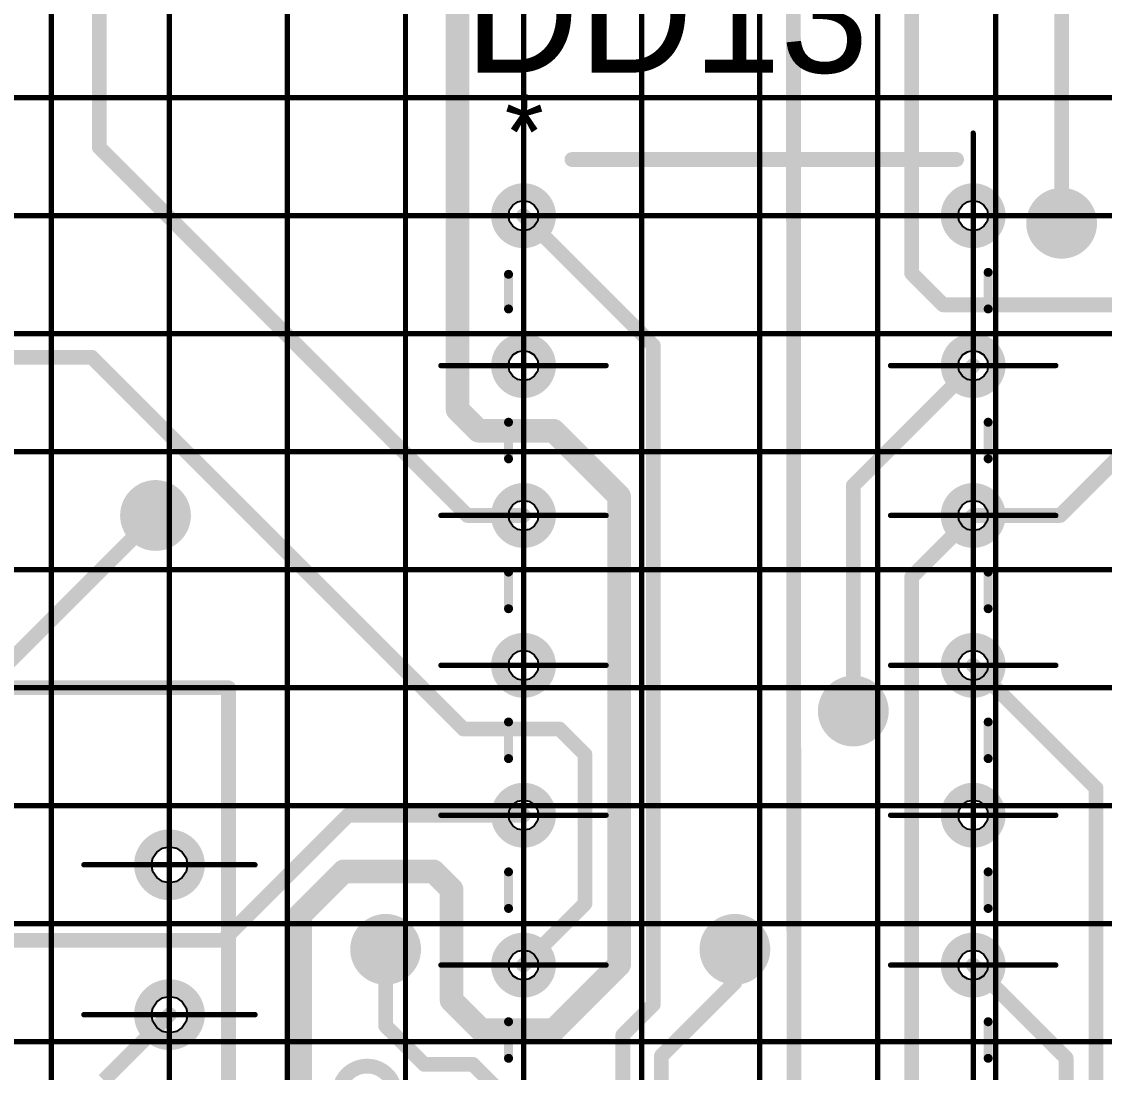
# Model space of a CAD drawing. Header units: millimetres. Extents: x 0 to 841, y 0 to 2540.
# Drawn here: x 239.99 to 276.69, y 2309.96 to 2345.58 of the extents above; entities that cross this region are included whole.
import ezdxf

# ---------------------------------------------------------------- set-up
doc = ezdxf.new("R2010")
doc.units = ezdxf.units.MM
for name, color, linetype in [('Mechanical11', 56, 'Continuous'), ('Mechanical12', 56, 'Continuous'), ('Mechanical7', 56, 'Continuous'), ('Mechanical9', 56, 'Continuous')]:
    doc.layers.add(name, color=color, linetype=linetype)

# ---------------------------------------------------------------- blocks, each defined once
blk = doc.blocks.new('BOASVIEW______T___O_______2_1_33_1_B_1')
at = {"layer": 'Mechanical12'}
for points, const_width in [([(185.64, 89.905), (198.678, 89.905)], 0.5), ([(199.748, 84.84), (199.748, 86.08)], 0.305), ([(183.492, 84.84), (183.492, 86.014)], 0.305), ([(183.492, 79.76), (183.492, 81)], 0.305), ([(199.748, 79.76), (199.748, 81)], 0.305), ([(183.492, 74.68), (183.492, 75.92)], 0.305), ([(199.748, 74.68), (199.748, 75.92)], 0.305), ([(159, 72), (174, 72)], 0.5), ([(174, 4), (174, 72)], 0.5), ([(183.492, 69.6), (183.492, 70.84)], 0.305), ([(199.748, 69.6), (199.748, 70.84)], 0.305), ([(183.492, 64.52), (183.492, 65.76)], 0.305), ([(199.748, 64.52), (199.748, 65.76)], 0.305), ([(183.492, 59.44), (183.492, 60.68)], 0.305), ([(199.748, 59.44), (199.748, 60.68)], 0.305)]:
    blk.add_lwpolyline(points, dxfattribs=dict(at, const_width=const_width))
for points, const_width in [([(185.515, 89.905, 1), (185.765, 89.905, 1)], 0.25), ([(198.553, 89.905, 1), (198.803, 89.905, 1)], 0.25), ([(184.8, 88, 1), (183.2, 88, 1)], 0.6), ([(200.04, 88, 1), (198.44, 88, 1)], 0.6), ([(183.05, 88, 1), (183.35, 88, 1)], 0.3), ([(184.65, 88, 1), (184.95, 88, 1)], 0.3), ([(198.29, 88, 1), (198.59, 88, 1)], 0.3), ([(199.89, 88, 1), (200.19, 88, 1)], 0.3), ([(199.672, 86.08, 1), (199.824, 86.08, 1)], 0.152), ([(183.416, 86.014, 1), (183.568, 86.014, 1)], 0.152), ([(183.416, 84.84, 1), (183.568, 84.84, 1)], 0.152), ([(199.672, 84.84, 1), (199.824, 84.84, 1)], 0.152), ([(184.8, 82.92, 1), (183.2, 82.92, 1)], 0.6), ([(200.04, 82.92, 1), (198.44, 82.92, 1)], 0.6), ([(183.05, 82.92, 1), (183.35, 82.92, 1)], 0.3), ([(184.65, 82.92, 1), (184.95, 82.92, 1)], 0.3), ([(198.29, 82.92, 1), (198.59, 82.92, 1)], 0.3), ([(199.89, 82.92, 1), (200.19, 82.92, 1)], 0.3), ([(183.416, 81, 1), (183.568, 81, 1)], 0.152), ([(199.672, 81, 1), (199.824, 81, 1)], 0.152), ([(183.416, 79.76, 1), (183.568, 79.76, 1)], 0.152), ([(199.672, 79.76, 1), (199.824, 79.76, 1)], 0.152), ([(184.8, 77.84, 1), (183.2, 77.84, 1)], 0.6), ([(200.04, 77.84, 1), (198.44, 77.84, 1)], 0.6), ([(183.05, 77.84, 1), (183.35, 77.84, 1)], 0.3), ([(184.65, 77.84, 1), (184.95, 77.84, 1)], 0.3), ([(198.29, 77.84, 1), (198.59, 77.84, 1)], 0.3), ([(199.89, 77.84, 1), (200.19, 77.84, 1)], 0.3), ([(183.416, 75.92, 1), (183.568, 75.92, 1)], 0.152), ([(199.672, 75.92, 1), (199.824, 75.92, 1)], 0.152), ([(183.416, 74.68, 1), (183.568, 74.68, 1)], 0.152), ([(199.672, 74.68, 1), (199.824, 74.68, 1)], 0.152), ([(184.8, 72.76, 1), (183.2, 72.76, 1)], 0.6), ([(200.04, 72.76, 1), (198.44, 72.76, 1)], 0.6), ([(183.05, 72.76, 1), (183.35, 72.76, 1)], 0.3), ([(184.65, 72.76, 1), (184.95, 72.76, 1)], 0.3), ([(198.29, 72.76, 1), (198.59, 72.76, 1)], 0.3), ([(199.89, 72.76, 1), (200.19, 72.76, 1)], 0.3), ([(173.875, 72, 1), (174.125, 72, 1)], 0.25), ([(173.875, 72, 1), (174.125, 72, 1)], 0.25), ([(183.416, 70.84, 1), (183.568, 70.84, 1)], 0.152), ([(199.672, 70.84, 1), (199.824, 70.84, 1)], 0.152), ([(183.416, 69.6, 1), (183.568, 69.6, 1)], 0.152), ([(199.672, 69.6, 1), (199.824, 69.6, 1)], 0.152), ([(184.8, 67.68, 1), (183.2, 67.68, 1)], 0.6), ([(200.04, 67.68, 1), (198.44, 67.68, 1)], 0.6), ([(183.05, 67.68, 1), (183.35, 67.68, 1)], 0.3), ([(184.65, 67.68, 1), (184.95, 67.68, 1)], 0.3), ([(198.29, 67.68, 1), (198.59, 67.68, 1)], 0.3), ([(199.89, 67.68, 1), (200.19, 67.68, 1)], 0.3), ([(172.9, 66, 1), (171.1, 66, 1)], 0.6), ([(170.95, 66, 1), (171.25, 66, 1)], 0.3), ([(172.75, 66, 1), (173.05, 66, 1)], 0.3), ([(183.416, 65.76, 1), (183.568, 65.76, 1)], 0.152), ([(199.672, 65.76, 1), (199.824, 65.76, 1)], 0.152), ([(183.416, 64.52, 1), (183.568, 64.52, 1)], 0.152), ([(199.672, 64.52, 1), (199.824, 64.52, 1)], 0.152), ([(184.8, 62.6, 1), (183.2, 62.6, 1)], 0.6), ([(200.04, 62.6, 1), (198.44, 62.6, 1)], 0.6), ([(183.05, 62.6, 1), (183.35, 62.6, 1)], 0.3), ([(184.65, 62.6, 1), (184.95, 62.6, 1)], 0.3), ([(198.29, 62.6, 1), (198.59, 62.6, 1)], 0.3), ([(199.89, 62.6, 1), (200.19, 62.6, 1)], 0.3), ([(172.9, 60.92, 1), (171.1, 60.92, 1)], 0.6), ([(170.95, 60.92, 1), (171.25, 60.92, 1)], 0.3), ([(172.75, 60.92, 1), (173.05, 60.92, 1)], 0.3), ([(183.416, 60.68, 1), (183.568, 60.68, 1)], 0.152), ([(199.672, 60.68, 1), (199.824, 60.68, 1)], 0.152), ([(183.416, 59.44, 1), (183.568, 59.44, 1)], 0.152), ([(199.672, 59.44, 1), (199.824, 59.44, 1)], 0.152)]:
    blk.add_lwpolyline(points, format="xyb", close=True, dxfattribs=dict(at, const_width=const_width))
at = {"layer": 'Mechanical7', "const_width": 0.18}
for points in [[(184, 85.2), (184, 90.8)], [(199.24, 85.2), (199.24, 90.8)], [(181.2, 88), (186.8, 88)], [(196.44, 88), (202.04, 88)], [(184, 80.12), (184, 85.72)], [(199.24, 80.12), (199.24, 85.72)], [(181.2, 82.92), (186.8, 82.92)], [(196.44, 82.92), (202.04, 82.92)], [(184, 75.04), (184, 80.64)], [(199.24, 75.04), (199.24, 80.64)], [(181.2, 77.84), (186.8, 77.84)], [(196.44, 77.84), (202.04, 77.84)], [(184, 69.96), (184, 75.56)], [(199.24, 69.96), (199.24, 75.56)], [(181.2, 72.76), (186.8, 72.76)], [(196.44, 72.76), (202.04, 72.76)], [(184, 64.88), (184, 70.48)], [(199.24, 64.88), (199.24, 70.48)], [(172, 63.1), (172, 68.9)], [(181.2, 67.68), (186.8, 67.68)], [(196.44, 67.68), (202.04, 67.68)], [(169.1, 66), (174.9, 66)], [(184, 59.8), (184, 65.4)], [(199.24, 59.8), (199.24, 65.4)], [(172, 58.02), (172, 63.82)], [(181.2, 62.6), (186.8, 62.6)], [(196.44, 62.6), (202.04, 62.6)], [(169.1, 60.92), (174.9, 60.92)], [(184, 54.72), (184, 60.32)], [(199.24, 54.72), (199.24, 60.32)]]:
    blk.add_lwpolyline(points, dxfattribs=at)
at = {"layer": 'Mechanical7', "const_width": 0.09}
for points in [[(183.955, 90.8, 1), (184.045, 90.8, 1)], [(199.195, 90.8, 1), (199.285, 90.8, 1)], [(181.155, 88, 1), (181.245, 88, 1)], [(186.755, 88, 1), (186.845, 88, 1)], [(196.395, 88, 1), (196.485, 88, 1)], [(201.995, 88, 1), (202.085, 88, 1)], [(183.955, 85.72, 1), (184.045, 85.72, 1)], [(199.195, 85.72, 1), (199.285, 85.72, 1)], [(183.955, 85.2, 1), (184.045, 85.2, 1)], [(199.195, 85.2, 1), (199.285, 85.2, 1)], [(181.155, 82.92, 1), (181.245, 82.92, 1)], [(186.755, 82.92, 1), (186.845, 82.92, 1)], [(196.395, 82.92, 1), (196.485, 82.92, 1)], [(201.995, 82.92, 1), (202.085, 82.92, 1)], [(183.955, 80.64, 1), (184.045, 80.64, 1)], [(199.195, 80.64, 1), (199.285, 80.64, 1)], [(183.955, 80.12, 1), (184.045, 80.12, 1)], [(199.195, 80.12, 1), (199.285, 80.12, 1)], [(181.155, 77.84, 1), (181.245, 77.84, 1)], [(186.755, 77.84, 1), (186.845, 77.84, 1)], [(196.395, 77.84, 1), (196.485, 77.84, 1)], [(201.995, 77.84, 1), (202.085, 77.84, 1)], [(183.955, 75.56, 1), (184.045, 75.56, 1)], [(199.195, 75.56, 1), (199.285, 75.56, 1)], [(183.955, 75.04, 1), (184.045, 75.04, 1)], [(199.195, 75.04, 1), (199.285, 75.04, 1)], [(181.155, 72.76, 1), (181.245, 72.76, 1)], [(186.755, 72.76, 1), (186.845, 72.76, 1)], [(196.395, 72.76, 1), (196.485, 72.76, 1)], [(201.995, 72.76, 1), (202.085, 72.76, 1)], [(183.955, 70.48, 1), (184.045, 70.48, 1)], [(199.195, 70.48, 1), (199.285, 70.48, 1)], [(183.955, 69.96, 1), (184.045, 69.96, 1)], [(199.195, 69.96, 1), (199.285, 69.96, 1)], [(171.955, 68.9, 1), (172.045, 68.9, 1)], [(181.155, 67.68, 1), (181.245, 67.68, 1)], [(186.755, 67.68, 1), (186.845, 67.68, 1)], [(196.395, 67.68, 1), (196.485, 67.68, 1)], [(201.995, 67.68, 1), (202.085, 67.68, 1)], [(169.055, 66, 1), (169.145, 66, 1)], [(174.855, 66, 1), (174.945, 66, 1)], [(183.955, 65.4, 1), (184.045, 65.4, 1)], [(199.195, 65.4, 1), (199.285, 65.4, 1)], [(183.955, 64.88, 1), (184.045, 64.88, 1)], [(199.195, 64.88, 1), (199.285, 64.88, 1)], [(171.955, 63.82, 1), (172.045, 63.82, 1)], [(171.955, 63.1, 1), (172.045, 63.1, 1)], [(181.155, 62.6, 1), (181.245, 62.6, 1)], [(186.755, 62.6, 1), (186.845, 62.6, 1)], [(196.395, 62.6, 1), (196.485, 62.6, 1)], [(201.995, 62.6, 1), (202.085, 62.6, 1)], [(169.055, 60.92, 1), (169.145, 60.92, 1)], [(174.855, 60.92, 1), (174.945, 60.92, 1)], [(183.955, 60.32, 1), (184.045, 60.32, 1)], [(199.195, 60.32, 1), (199.285, 60.32, 1)], [(183.955, 59.8, 1), (184.045, 59.8, 1)], [(199.195, 59.8, 1), (199.285, 59.8, 1)]]:
    blk.add_lwpolyline(points, format="xyb", close=True, dxfattribs=at)
at = {"layer": 'Mechanical7'}
for s, height, p in [('DD13', 4, (182.012, 92.85)), ('*', 2.54, (183.365, 89.575))]:
    blk.add_text(s, height=height, dxfattribs=at).set_placement(p)
blk = doc.blocks.new('BOASVIEW______T___L_____2_1_1_1_B_4')
at = {"layer": 'Mechanical11'}
for p, q in [((183.64, 88.36), (183.805, 88.471)), ((183.805, 88.471), (184, 88.51)), ((184, 88.51), (184, 88)), ((198.88, 88.36), (199.045, 88.471)), ((199.045, 88.471), (199.24, 88.51)), ((199.24, 88.51), (199.24, 88)), ((183.49, 88), (183.529, 88.195)), ((183.529, 88.195), (183.64, 88.36)), ((198.73, 88), (198.769, 88.195)), ((198.769, 88.195), (198.88, 88.36)), ((184, 88), (183.49, 88)), ((184, 88), (184.51, 88)), ((184, 87.49), (184, 88)), ((184.471, 87.805), (184.36, 87.64)), ((184.51, 88), (184.471, 87.805)), ((199.24, 88), (198.73, 88)), ((199.24, 88), (199.75, 88)), ((199.24, 87.49), (199.24, 88)), ((199.711, 87.805), (199.6, 87.64)), ((199.75, 88), (199.711, 87.805)), ((184.195, 87.529), (184, 87.49)), ((184.36, 87.64), (184.195, 87.529)), ((199.435, 87.529), (199.24, 87.49)), ((199.6, 87.64), (199.435, 87.529)), ((183.64, 83.28), (183.805, 83.391)), ((183.805, 83.391), (184, 83.43)), ((184, 83.43), (184, 82.92)), ((198.88, 83.28), (199.045, 83.391)), ((199.045, 83.391), (199.24, 83.43)), ((199.24, 83.43), (199.24, 82.92)), ((183.49, 82.92), (183.529, 83.115)), ((183.529, 83.115), (183.64, 83.28)), ((198.73, 82.92), (198.769, 83.115)), ((198.769, 83.115), (198.88, 83.28)), ((184, 82.92), (183.49, 82.92)), ((184, 82.92), (184.51, 82.92)), ((184, 82.41), (184, 82.92)), ((184.471, 82.725), (184.36, 82.56)), ((184.51, 82.92), (184.471, 82.725)), ((199.24, 82.92), (198.73, 82.92)), ((199.24, 82.92), (199.75, 82.92)), ((199.24, 82.41), (199.24, 82.92)), ((199.711, 82.725), (199.6, 82.56)), ((199.75, 82.92), (199.711, 82.725)), ((184.195, 82.449), (184, 82.41)), ((184.36, 82.56), (184.195, 82.449)), ((199.435, 82.449), (199.24, 82.41)), ((199.6, 82.56), (199.435, 82.449)), ((183.529, 78.035), (183.64, 78.2)), ((183.64, 78.2), (183.805, 78.311)), ((183.805, 78.311), (184, 78.35)), ((184, 78.35), (184, 77.84)), ((198.769, 78.035), (198.88, 78.2)), ((198.88, 78.2), (199.045, 78.311)), ((199.045, 78.311), (199.24, 78.35)), ((199.24, 78.35), (199.24, 77.84)), ((183.49, 77.84), (183.529, 78.035)), ((184, 77.84), (183.49, 77.84)), ((184, 77.84), (184.51, 77.84)), ((184, 77.33), (184, 77.84)), ((184.51, 77.84), (184.471, 77.645)), ((198.73, 77.84), (198.769, 78.035)), ((199.24, 77.84), (198.73, 77.84)), ((199.24, 77.84), (199.75, 77.84)), ((199.24, 77.33), (199.24, 77.84)), ((199.75, 77.84), (199.711, 77.645)), ((184.36, 77.48), (184.195, 77.369)), ((184.471, 77.645), (184.36, 77.48)), ((199.6, 77.48), (199.435, 77.369)), ((199.711, 77.645), (199.6, 77.48)), ((184.195, 77.369), (184, 77.33)), ((199.435, 77.369), (199.24, 77.33)), ((183.529, 72.955), (183.64, 73.12)), ((183.64, 73.12), (183.805, 73.231)), ((183.805, 73.231), (184, 73.27)), ((184, 73.27), (184, 72.76)), ((198.769, 72.955), (198.88, 73.12)), ((198.88, 73.12), (199.045, 73.231)), ((199.045, 73.231), (199.24, 73.27)), ((199.24, 73.27), (199.24, 72.76)), ((183.49, 72.76), (183.529, 72.955)), ((184, 72.76), (183.49, 72.76)), ((184, 72.76), (184.51, 72.76)), ((184, 72.25), (184, 72.76)), ((184.51, 72.76), (184.471, 72.565)), ((198.73, 72.76), (198.769, 72.955)), ((199.24, 72.76), (198.73, 72.76)), ((199.24, 72.76), (199.75, 72.76)), ((199.24, 72.25), (199.24, 72.76)), ((199.75, 72.76), (199.711, 72.565)), ((184.195, 72.289), (184, 72.25)), ((184.36, 72.4), (184.195, 72.289)), ((184.471, 72.565), (184.36, 72.4)), ((199.435, 72.289), (199.24, 72.25)), ((199.6, 72.4), (199.435, 72.289)), ((199.711, 72.565), (199.6, 72.4)), ((183.529, 67.875), (183.64, 68.04)), ((183.64, 68.04), (183.805, 68.151)), ((183.805, 68.151), (184, 68.19)), ((184, 68.19), (184, 67.68)), ((198.769, 67.875), (198.88, 68.04)), ((198.88, 68.04), (199.045, 68.151)), ((199.045, 68.151), (199.24, 68.19)), ((199.24, 68.19), (199.24, 67.68)), ((183.49, 67.68), (183.529, 67.875)), ((184, 67.68), (183.49, 67.68)), ((184, 67.68), (184.51, 67.68)), ((184, 67.17), (184, 67.68)), ((184.51, 67.68), (184.471, 67.485)), ((198.73, 67.68), (198.769, 67.875)), ((199.24, 67.68), (198.73, 67.68)), ((199.24, 67.68), (199.75, 67.68)), ((199.24, 67.17), (199.24, 67.68)), ((199.75, 67.68), (199.711, 67.485)), ((184.195, 67.209), (184, 67.17)), ((184.36, 67.32), (184.195, 67.209)), ((184.471, 67.485), (184.36, 67.32)), ((199.435, 67.209), (199.24, 67.17)), ((199.6, 67.32), (199.435, 67.209)), ((199.711, 67.485), (199.6, 67.32)), ((172, 66), (172, 66.612)), ((172, 66.612), (172.234, 66.565)), ((172.234, 66.565), (172.433, 66.433)), ((172.433, 66.433), (172.565, 66.234)), ((172.565, 66.234), (172.612, 66)), ((172, 66), (172.612, 66)), ((172, 65.388), (172, 66)), ((172.612, 66), (172, 66)), ((172.565, 65.766), (172.433, 65.567)), ((172.612, 66), (172.565, 65.766)), ((172.234, 65.435), (172, 65.388)), ((172.433, 65.567), (172.234, 65.435)), ((183.49, 62.6), (183.529, 62.795)), ((183.529, 62.795), (183.64, 62.96)), ((183.64, 62.96), (183.805, 63.071)), ((183.805, 63.071), (184, 63.11)), ((184, 63.11), (184, 62.6)), ((198.73, 62.6), (198.769, 62.795)), ((198.769, 62.795), (198.88, 62.96)), ((198.88, 62.96), (199.045, 63.071)), ((199.045, 63.071), (199.24, 63.11)), ((199.24, 63.11), (199.24, 62.6)), ((184, 62.6), (183.49, 62.6)), ((184, 62.6), (184.51, 62.6)), ((184, 62.09), (184, 62.6)), ((184.471, 62.405), (184.36, 62.24)), ((184.51, 62.6), (184.471, 62.405)), ((199.24, 62.6), (198.73, 62.6)), ((199.24, 62.6), (199.75, 62.6)), ((199.24, 62.09), (199.24, 62.6)), ((199.711, 62.405), (199.6, 62.24)), ((199.75, 62.6), (199.711, 62.405)), ((184.195, 62.129), (184, 62.09)), ((184.36, 62.24), (184.195, 62.129)), ((199.435, 62.129), (199.24, 62.09)), ((199.6, 62.24), (199.435, 62.129)), ((172, 60.92), (172, 61.532)), ((172, 61.532), (172.234, 61.485)), ((172.234, 61.485), (172.433, 61.353)), ((172.433, 61.353), (172.565, 61.154)), ((172, 60.92), (172.612, 60.92)), ((172, 60.308), (172, 60.92)), ((172.612, 60.92), (172, 60.92)), ((172.565, 61.154), (172.612, 60.92)), ((172.612, 60.92), (172.565, 60.686)), ((172.565, 60.686), (172.433, 60.487)), ((172.234, 60.355), (172, 60.308)), ((172.433, 60.487), (172.234, 60.355))]:
    blk.add_line(p, q, dxfattribs=at)
for points, const_width in [([(202.587, 87.744, 1), (201.887, 87.744, 1)], 0.7), ([(201.712, 87.744, 1), (202.062, 87.744, 1)], 0.35), ([(202.412, 87.744, 1), (202.762, 87.744, 1)], 0.35), ([(171.878, 77.84, 1), (171.178, 77.84, 1)], 0.7), ([(171.003, 77.84, 1), (171.353, 77.84, 1)], 0.35), ([(171.703, 77.84, 1), (172.053, 77.84, 1)], 0.35), ([(195.526, 71.211, 1), (194.826, 71.211, 1)], 0.7), ([(194.651, 71.211, 1), (195.001, 71.211, 1)], 0.35), ([(195.351, 71.211, 1), (195.701, 71.211, 1)], 0.35), ([(179.676, 63.134, 1), (178.976, 63.134, 1)], 0.7), ([(178.801, 63.134, 1), (179.151, 63.134, 1)], 0.35), ([(179.501, 63.134, 1), (179.851, 63.134, 1)], 0.35), ([(191.513, 63.134, 1), (190.813, 63.134, 1)], 0.7), ([(190.638, 63.134, 1), (190.988, 63.134, 1)], 0.35), ([(191.338, 63.134, 1), (191.688, 63.134, 1)], 0.35)]:
    blk.add_lwpolyline(points, format="xyb", close=True, dxfattribs=dict(at, const_width=const_width))
at = {"layer": 'Mechanical12'}
for p, q in [((184, 88), (184, 88.51)), ((184, 88.51), (184.195, 88.471)), ((184.195, 88.471), (184.36, 88.36)), ((199.24, 88), (199.24, 88.51)), ((199.24, 88.51), (199.435, 88.471)), ((199.435, 88.471), (199.6, 88.36)), ((184.36, 88.36), (184.471, 88.195)), ((184.471, 88.195), (184.51, 88)), ((199.6, 88.36), (199.711, 88.195)), ((199.711, 88.195), (199.75, 88)), ((183.49, 88), (184, 88)), ((183.529, 87.805), (183.49, 88)), ((183.64, 87.64), (183.529, 87.805)), ((184, 88), (184, 87.49)), ((184.51, 88), (184, 88)), ((198.73, 88), (199.24, 88)), ((198.769, 87.805), (198.73, 88)), ((198.88, 87.64), (198.769, 87.805)), ((199.24, 88), (199.24, 87.49)), ((199.75, 88), (199.24, 88)), ((183.805, 87.529), (183.64, 87.64)), ((184, 87.49), (183.805, 87.529)), ((199.045, 87.529), (198.88, 87.64)), ((199.24, 87.49), (199.045, 87.529)), ((184, 82.92), (184, 83.43)), ((184, 83.43), (184.195, 83.391)), ((184.195, 83.391), (184.36, 83.28)), ((199.24, 82.92), (199.24, 83.43)), ((199.24, 83.43), (199.435, 83.391)), ((199.435, 83.391), (199.6, 83.28)), ((184.36, 83.28), (184.471, 83.115)), ((184.471, 83.115), (184.51, 82.92)), ((199.6, 83.28), (199.711, 83.115)), ((199.711, 83.115), (199.75, 82.92)), ((183.49, 82.92), (184, 82.92)), ((183.529, 82.725), (183.49, 82.92)), ((183.64, 82.56), (183.529, 82.725)), ((184, 82.92), (184, 82.41)), ((184.51, 82.92), (184, 82.92)), ((198.73, 82.92), (199.24, 82.92)), ((198.769, 82.725), (198.73, 82.92)), ((198.88, 82.56), (198.769, 82.725)), ((199.24, 82.92), (199.24, 82.41)), ((199.75, 82.92), (199.24, 82.92)), ((183.805, 82.449), (183.64, 82.56)), ((184, 82.41), (183.805, 82.449)), ((199.045, 82.449), (198.88, 82.56)), ((199.24, 82.41), (199.045, 82.449)), ((184, 77.84), (184, 78.35)), ((184, 78.35), (184.195, 78.311)), ((184.195, 78.311), (184.36, 78.2)), ((184.36, 78.2), (184.471, 78.035)), ((199.24, 77.84), (199.24, 78.35)), ((199.24, 78.35), (199.435, 78.311)), ((199.435, 78.311), (199.6, 78.2)), ((199.6, 78.2), (199.711, 78.035)), ((183.49, 77.84), (184, 77.84)), ((183.529, 77.645), (183.49, 77.84)), ((184, 77.84), (184, 77.33)), ((184.51, 77.84), (184, 77.84)), ((184.471, 78.035), (184.51, 77.84)), ((198.73, 77.84), (199.24, 77.84)), ((198.769, 77.645), (198.73, 77.84)), ((199.24, 77.84), (199.24, 77.33)), ((199.75, 77.84), (199.24, 77.84)), ((199.711, 78.035), (199.75, 77.84)), ((183.64, 77.48), (183.529, 77.645)), ((183.805, 77.369), (183.64, 77.48)), ((198.88, 77.48), (198.769, 77.645)), ((199.045, 77.369), (198.88, 77.48)), ((184, 77.33), (183.805, 77.369)), ((199.24, 77.33), (199.045, 77.369)), ((184, 72.76), (184, 73.27)), ((184, 73.27), (184.195, 73.231)), ((184.195, 73.231), (184.36, 73.12)), ((184.36, 73.12), (184.471, 72.955)), ((199.24, 72.76), (199.24, 73.27)), ((199.24, 73.27), (199.435, 73.231)), ((199.435, 73.231), (199.6, 73.12)), ((199.6, 73.12), (199.711, 72.955)), ((183.49, 72.76), (184, 72.76)), ((183.529, 72.565), (183.49, 72.76)), ((184, 72.76), (184, 72.25)), ((184.51, 72.76), (184, 72.76)), ((184.471, 72.955), (184.51, 72.76)), ((198.73, 72.76), (199.24, 72.76)), ((198.769, 72.565), (198.73, 72.76)), ((199.24, 72.76), (199.24, 72.25)), ((199.75, 72.76), (199.24, 72.76)), ((199.711, 72.955), (199.75, 72.76)), ((183.64, 72.4), (183.529, 72.565)), ((183.805, 72.289), (183.64, 72.4)), ((184, 72.25), (183.805, 72.289)), ((198.88, 72.4), (198.769, 72.565)), ((199.045, 72.289), (198.88, 72.4)), ((199.24, 72.25), (199.045, 72.289)), ((184, 67.68), (184, 68.19)), ((184, 68.19), (184.195, 68.151)), ((184.195, 68.151), (184.36, 68.04)), ((184.36, 68.04), (184.471, 67.875)), ((199.24, 67.68), (199.24, 68.19)), ((199.24, 68.19), (199.435, 68.151)), ((199.435, 68.151), (199.6, 68.04)), ((199.6, 68.04), (199.711, 67.875)), ((183.49, 67.68), (184, 67.68)), ((183.529, 67.485), (183.49, 67.68)), ((184, 67.68), (184, 67.17)), ((184.51, 67.68), (184, 67.68)), ((184.471, 67.875), (184.51, 67.68)), ((198.73, 67.68), (199.24, 67.68)), ((198.769, 67.485), (198.73, 67.68)), ((199.24, 67.68), (199.24, 67.17)), ((199.75, 67.68), (199.24, 67.68)), ((199.711, 67.875), (199.75, 67.68)), ((183.64, 67.32), (183.529, 67.485)), ((183.805, 67.209), (183.64, 67.32)), ((184, 67.17), (183.805, 67.209)), ((198.88, 67.32), (198.769, 67.485)), ((199.045, 67.209), (198.88, 67.32)), ((199.24, 67.17), (199.045, 67.209)), ((171.435, 66.234), (171.567, 66.433)), ((171.567, 66.433), (171.766, 66.565)), ((171.766, 66.565), (172, 66.612)), ((172, 66.612), (172, 66)), ((171.388, 66), (171.435, 66.234)), ((171.388, 66), (172, 66)), ((171.435, 65.766), (171.388, 66)), ((172, 66), (171.388, 66)), ((171.567, 65.567), (171.435, 65.766)), ((172, 66), (172, 65.388)), ((171.766, 65.435), (171.567, 65.567)), ((172, 65.388), (171.766, 65.435)), ((184, 62.6), (184, 63.11)), ((184, 63.11), (184.195, 63.071)), ((184.195, 63.071), (184.36, 62.96)), ((184.36, 62.96), (184.471, 62.795)), ((184.471, 62.795), (184.51, 62.6)), ((199.24, 62.6), (199.24, 63.11)), ((199.24, 63.11), (199.435, 63.071)), ((199.435, 63.071), (199.6, 62.96)), ((199.6, 62.96), (199.711, 62.795)), ((199.711, 62.795), (199.75, 62.6)), ((183.49, 62.6), (184, 62.6)), ((183.529, 62.405), (183.49, 62.6)), ((183.64, 62.24), (183.529, 62.405)), ((184, 62.6), (184, 62.09)), ((184.51, 62.6), (184, 62.6)), ((198.73, 62.6), (199.24, 62.6)), ((198.769, 62.405), (198.73, 62.6)), ((198.88, 62.24), (198.769, 62.405)), ((199.24, 62.6), (199.24, 62.09)), ((199.75, 62.6), (199.24, 62.6)), ((183.805, 62.129), (183.64, 62.24)), ((184, 62.09), (183.805, 62.129)), ((199.045, 62.129), (198.88, 62.24)), ((199.24, 62.09), (199.045, 62.129)), ((171.435, 61.154), (171.567, 61.353)), ((171.567, 61.353), (171.766, 61.485)), ((171.766, 61.485), (172, 61.532)), ((172, 61.532), (172, 60.92)), ((171.388, 60.92), (171.435, 61.154)), ((171.388, 60.92), (172, 60.92)), ((171.435, 60.686), (171.388, 60.92)), ((172, 60.92), (171.388, 60.92)), ((172, 60.92), (172, 60.308)), ((171.567, 60.487), (171.435, 60.686)), ((171.766, 60.355), (171.567, 60.487)), ((172, 60.308), (171.766, 60.355))]:
    blk.add_line(p, q, dxfattribs=at)
for points, const_width in [([(169.624, 90.312), (169.624, 134.864)], 0.5), ([(181.765, 81.422), (181.765, 124.685)], 0.8), ([(197.157, 86.045), (197.157, 124.837)], 0.5), ([(193.144, 103.672), (193.167, 54.713)], 0.5), ([(202.237, 87.744), (202.237, 100.929)], 0.5), ([(169.624, 90.312), (182.096, 77.84)], 0.5), ([(184, 88), (188.399, 83.601)], 0.5), ([(197.157, 86.045), (198.224, 84.978)], 0.5), ([(198.224, 84.978), (203.964, 84.978)], 0.5), ([(188.399, 61.265), (188.399, 83.601)], 0.5), ([(161.879, 83.2), (169.37, 83.2)], 0.5), ([(169.37, 83.2), (181.968, 70.602)], 0.5), ([(195.176, 78.856), (199.24, 82.92)], 0.5), ([(202.188, 77.84), (206.938, 82.59)], 0.5), ([(181.765, 81.422), (182.476, 80.711)], 0.8), ([(182.476, 80.711), (185.016, 80.711)], 0.8), ([(185.016, 80.711), (187.241, 78.486)], 0.8), ([(195.176, 71.211), (195.176, 78.856)], 0.5), ([(187.241, 62.617), (187.241, 78.486)], 0.8), ([(158.956, 65.268), (171.528, 77.84)], 0.5), ([(182.096, 77.84), (184, 77.84)], 0.5), ([(197.157, 75.757), (199.24, 77.84)], 0.5), ([(199.24, 77.84), (202.188, 77.84)], 0.5), ([(197.157, 47.183), (197.157, 75.757)], 0.5), ([(199.24, 72.76), (203.406, 68.594)], 0.5), ([(181.968, 70.602), (185.219, 70.602)], 0.5), ([(185.219, 70.602), (186.083, 69.738)], 0.5), ([(186.083, 64.683), (186.083, 69.738)], 0.5), ([(203.406, 49.43), (203.406, 68.594)], 0.5), ([(173.815, 63.439), (178.056, 67.68)], 0.5), ([(178.056, 67.68), (184, 67.68)], 0.5), ([(176.431, 64.302), (177.904, 65.776)], 0.8), ([(177.904, 65.776), (180.952, 65.776)], 0.8), ([(180.952, 65.776), (181.561, 65.166)], 0.8), ([(181.561, 61.407), (181.561, 65.166)], 0.8), ([(176.431, 50.111), (176.431, 64.302)], 0.8), ([(184, 62.6), (186.083, 64.683)], 0.5), ([(161.546, 63.439), (173.815, 63.439)], 0.5), ([(179.326, 60.541), (179.326, 63.134)], 0.5), ([(191.163, 62.013), (191.163, 63.134)], 0.5), ([(185.016, 60.392), (187.241, 62.617)], 0.8), ([(199.24, 62.6), (202.39, 59.45)], 0.5), ([(188.674, 59.523), (191.163, 62.013)], 0.5), ([(181.561, 61.407), (182.576, 60.392)], 0.8), ([(187.366, 60.232), (188.399, 61.265)], 0.5), ([(169.776, 58.696), (172, 60.92)], 0.5), ([(179.326, 60.541), (180.634, 59.234)], 0.5), ([(182.576, 60.392), (185.016, 60.392)], 0.8), ([(187.366, 45.366), (187.366, 60.232)], 0.5), ([(180.634, 59.234), (182.286, 59.234)], 0.5), ([(182.286, 59.234), (184, 57.52)], 0.5), ([(188.674, 32.959), (188.674, 59.523)], 0.5), ([(202.39, 4.968), (202.39, 59.45)], 0.5)]:
    blk.add_lwpolyline(points, dxfattribs=dict(at, const_width=const_width))
for points, const_width in [([(169.499, 90.312, 1), (169.749, 90.312, 1)], 0.25), ([(169.499, 90.312, 1), (169.749, 90.312, 1)], 0.25), ([(184.8, 88, 1), (183.2, 88, 1)], 0.6), ([(200.04, 88, 1), (198.44, 88, 1)], 0.6), ([(203.187, 87.744, 1), (201.287, 87.744, 1)], 0.5), ([(183.05, 88, 1), (183.35, 88, 1)], 0.3), ([(183.875, 88, 1), (184.125, 88, 1)], 0.25), ([(184.65, 88, 1), (184.95, 88, 1)], 0.3), ([(198.29, 88, 1), (198.59, 88, 1)], 0.3), ([(199.89, 88, 1), (200.19, 88, 1)], 0.3), ([(201.162, 87.744, 1), (201.412, 87.744, 1)], 0.25), ([(202.112, 87.744, 1), (202.362, 87.744, 1)], 0.25), ([(203.062, 87.744, 1), (203.312, 87.744, 1)], 0.25), ([(197.032, 86.045, 1), (197.282, 86.045, 1)], 0.25), ([(197.032, 86.045, 1), (197.282, 86.045, 1)], 0.25), ([(198.099, 84.978, 1), (198.349, 84.978, 1)], 0.25), ([(198.099, 84.978, 1), (198.349, 84.978, 1)], 0.25), ([(184.8, 82.92, 1), (183.2, 82.92, 1)], 0.6), ([(188.274, 83.601, 1), (188.524, 83.601, 1)], 0.25), ([(188.274, 83.601, 1), (188.524, 83.601, 1)], 0.25), ([(200.04, 82.92, 1), (198.44, 82.92, 1)], 0.6), ([(169.245, 83.2, 1), (169.495, 83.2, 1)], 0.25), ([(169.245, 83.2, 1), (169.495, 83.2, 1)], 0.25), ([(183.05, 82.92, 1), (183.35, 82.92, 1)], 0.3), ([(184.65, 82.92, 1), (184.95, 82.92, 1)], 0.3), ([(198.29, 82.92, 1), (198.59, 82.92, 1)], 0.3), ([(199.115, 82.92, 1), (199.365, 82.92, 1)], 0.25), ([(199.89, 82.92, 1), (200.19, 82.92, 1)], 0.3), ([(181.565, 81.422, 1), (181.965, 81.422, 1)], 0.4), ([(181.565, 81.422, 1), (181.965, 81.422, 1)], 0.4), ([(182.276, 80.711, 1), (182.676, 80.711, 1)], 0.4), ([(182.276, 80.711, 1), (182.676, 80.711, 1)], 0.4), ([(184.816, 80.711, 1), (185.216, 80.711, 1)], 0.4), ([(184.816, 80.711, 1), (185.216, 80.711, 1)], 0.4), ([(172.478, 77.84, 1), (170.578, 77.84, 1)], 0.5), ([(184.8, 77.84, 1), (183.2, 77.84, 1)], 0.6), ([(195.051, 78.856, 1), (195.301, 78.856, 1)], 0.25), ([(195.051, 78.856, 1), (195.301, 78.856, 1)], 0.25), ([(200.04, 77.84, 1), (198.44, 77.84, 1)], 0.6), ([(187.041, 78.486, 1), (187.441, 78.486, 1)], 0.4), ([(187.041, 78.486, 1), (187.441, 78.486, 1)], 0.4), ([(170.453, 77.84, 1), (170.703, 77.84, 1)], 0.25), ([(171.403, 77.84, 1), (171.653, 77.84, 1)], 0.25), ([(172.353, 77.84, 1), (172.603, 77.84, 1)], 0.25), ([(181.971, 77.84, 1), (182.221, 77.84, 1)], 0.25), ([(181.971, 77.84, 1), (182.221, 77.84, 1)], 0.25), ([(183.05, 77.84, 1), (183.35, 77.84, 1)], 0.3), ([(183.875, 77.84, 1), (184.125, 77.84, 1)], 0.25), ([(184.65, 77.84, 1), (184.95, 77.84, 1)], 0.3), ([(198.29, 77.84, 1), (198.59, 77.84, 1)], 0.3), ([(199.115, 77.84, 1), (199.365, 77.84, 1)], 0.25), ([(199.115, 77.84, 1), (199.365, 77.84, 1)], 0.25), ([(199.89, 77.84, 1), (200.19, 77.84, 1)], 0.3), ([(202.063, 77.84, 1), (202.313, 77.84, 1)], 0.25), ([(202.063, 77.84, 1), (202.313, 77.84, 1)], 0.25), ([(197.032, 75.757, 1), (197.282, 75.757, 1)], 0.25), ([(197.032, 75.757, 1), (197.282, 75.757, 1)], 0.25), ([(184.8, 72.76, 1), (183.2, 72.76, 1)], 0.6), ([(200.04, 72.76, 1), (198.44, 72.76, 1)], 0.6), ([(183.05, 72.76, 1), (183.35, 72.76, 1)], 0.3), ([(184.65, 72.76, 1), (184.95, 72.76, 1)], 0.3), ([(198.29, 72.76, 1), (198.59, 72.76, 1)], 0.3), ([(199.89, 72.76, 1), (200.19, 72.76, 1)], 0.3), ([(199.115, 72.76, 1), (199.365, 72.76, 1)], 0.25), ([(196.126, 71.211, 1), (194.226, 71.211, 1)], 0.5), ([(194.101, 71.211, 1), (194.351, 71.211, 1)], 0.25), ([(195.051, 71.211, 1), (195.301, 71.211, 1)], 0.25), ([(196.001, 71.211, 1), (196.251, 71.211, 1)], 0.25), ([(181.843, 70.602, 1), (182.093, 70.602, 1)], 0.25), ([(181.843, 70.602, 1), (182.093, 70.602, 1)], 0.25), ([(185.094, 70.602, 1), (185.344, 70.602, 1)], 0.25), ([(185.094, 70.602, 1), (185.344, 70.602, 1)], 0.25), ([(185.958, 69.738, 1), (186.208, 69.738, 1)], 0.25), ([(185.958, 69.738, 1), (186.208, 69.738, 1)], 0.25), ([(184.8, 67.68, 1), (183.2, 67.68, 1)], 0.6), ([(200.04, 67.68, 1), (198.44, 67.68, 1)], 0.6), ([(203.281, 68.594, 1), (203.531, 68.594, 1)], 0.25), ([(203.281, 68.594, 1), (203.531, 68.594, 1)], 0.25), ([(177.931, 67.68, 1), (178.181, 67.68, 1)], 0.25), ([(177.931, 67.68, 1), (178.181, 67.68, 1)], 0.25), ([(183.05, 67.68, 1), (183.35, 67.68, 1)], 0.3), ([(183.875, 67.68, 1), (184.125, 67.68, 1)], 0.25), ([(184.65, 67.68, 1), (184.95, 67.68, 1)], 0.3), ([(198.29, 67.68, 1), (198.59, 67.68, 1)], 0.3), ([(199.89, 67.68, 1), (200.19, 67.68, 1)], 0.3), ([(172.9, 66, 1), (171.1, 66, 1)], 0.6), ([(170.95, 66, 1), (171.25, 66, 1)], 0.3), ([(172.75, 66, 1), (173.05, 66, 1)], 0.3), ([(177.704, 65.776, 1), (178.104, 65.776, 1)], 0.4), ([(177.704, 65.776, 1), (178.104, 65.776, 1)], 0.4), ([(180.752, 65.776, 1), (181.152, 65.776, 1)], 0.4), ([(180.752, 65.776, 1), (181.152, 65.776, 1)], 0.4), ([(181.361, 65.166, 1), (181.761, 65.166, 1)], 0.4), ([(181.361, 65.166, 1), (181.761, 65.166, 1)], 0.4), ([(176.231, 64.302, 1), (176.631, 64.302, 1)], 0.4), ([(176.231, 64.302, 1), (176.631, 64.302, 1)], 0.4), ([(185.958, 64.683, 1), (186.208, 64.683, 1)], 0.25), ([(185.958, 64.683, 1), (186.208, 64.683, 1)], 0.25), ([(180.276, 63.134, 1), (178.376, 63.134, 1)], 0.5), ([(192.113, 63.134, 1), (190.213, 63.134, 1)], 0.5), ([(173.69, 63.439, 1), (173.94, 63.439, 1)], 0.25), ([(173.69, 63.439, 1), (173.94, 63.439, 1)], 0.25), ([(184.8, 62.6, 1), (183.2, 62.6, 1)], 0.6), ([(200.04, 62.6, 1), (198.44, 62.6, 1)], 0.6), ([(178.251, 63.134, 1), (178.501, 63.134, 1)], 0.25), ([(179.201, 63.134, 1), (179.451, 63.134, 1)], 0.25), ([(180.151, 63.134, 1), (180.401, 63.134, 1)], 0.25), ([(190.088, 63.134, 1), (190.338, 63.134, 1)], 0.25), ([(191.038, 63.134, 1), (191.288, 63.134, 1)], 0.25), ([(191.988, 63.134, 1), (192.238, 63.134, 1)], 0.25), ([(183.05, 62.6, 1), (183.35, 62.6, 1)], 0.3), ([(183.875, 62.6, 1), (184.125, 62.6, 1)], 0.25), ([(184.65, 62.6, 1), (184.95, 62.6, 1)], 0.3), ([(187.041, 62.617, 1), (187.441, 62.617, 1)], 0.4), ([(187.041, 62.617, 1), (187.441, 62.617, 1)], 0.4), ([(198.29, 62.6, 1), (198.59, 62.6, 1)], 0.3), ([(199.115, 62.6, 1), (199.365, 62.6, 1)], 0.25), ([(199.89, 62.6, 1), (200.19, 62.6, 1)], 0.3), ([(172.9, 60.92, 1), (171.1, 60.92, 1)], 0.6), ([(191.038, 62.013, 1), (191.288, 62.013, 1)], 0.25), ([(191.038, 62.013, 1), (191.288, 62.013, 1)], 0.25), ([(181.361, 61.407, 1), (181.761, 61.407, 1)], 0.4), ([(181.361, 61.407, 1), (181.761, 61.407, 1)], 0.4), ([(188.274, 61.265, 1), (188.524, 61.265, 1)], 0.25), ([(188.274, 61.265, 1), (188.524, 61.265, 1)], 0.25), ([(170.95, 60.92, 1), (171.25, 60.92, 1)], 0.3), ([(171.875, 60.92, 1), (172.125, 60.92, 1)], 0.25), ([(172.75, 60.92, 1), (173.05, 60.92, 1)], 0.3), ([(179.201, 60.541, 1), (179.451, 60.541, 1)], 0.25), ([(179.201, 60.541, 1), (179.451, 60.541, 1)], 0.25), ([(182.376, 60.392, 1), (182.776, 60.392, 1)], 0.4), ([(182.376, 60.392, 1), (182.776, 60.392, 1)], 0.4), ([(184.816, 60.392, 1), (185.216, 60.392, 1)], 0.4), ([(184.816, 60.392, 1), (185.216, 60.392, 1)], 0.4), ([(187.241, 60.232, 1), (187.491, 60.232, 1)], 0.25), ([(187.241, 60.232, 1), (187.491, 60.232, 1)], 0.25), ([(180.509, 59.234, 1), (180.759, 59.234, 1)], 0.25), ([(180.509, 59.234, 1), (180.759, 59.234, 1)], 0.25), ([(182.161, 59.234, 1), (182.411, 59.234, 1)], 0.25), ([(182.161, 59.234, 1), (182.411, 59.234, 1)], 0.25), ([(188.549, 59.523, 1), (188.799, 59.523, 1)], 0.25), ([(188.549, 59.523, 1), (188.799, 59.523, 1)], 0.25), ([(202.265, 59.45, 1), (202.515, 59.45, 1)], 0.25), ([(202.265, 59.45, 1), (202.515, 59.45, 1)], 0.25), ([(179.647, 58.226, 1), (177.747, 58.226, 1)], 0.5)]:
    blk.add_lwpolyline(points, format="xyb", close=True, dxfattribs=dict(at, const_width=const_width))
at = {"layer": 'Mechanical7', "const_width": 0.18}
for points in [[(184, 85.5), (184, 90.5)], [(199.24, 85.5), (199.24, 90.5)], [(181.5, 88), (186.5, 88)], [(196.74, 88), (201.74, 88)], [(184, 80.42), (184, 85.42)], [(199.24, 80.42), (199.24, 85.42)], [(181.5, 82.92), (186.5, 82.92)], [(196.74, 82.92), (201.74, 82.92)], [(184, 75.34), (184, 80.34)], [(199.24, 75.34), (199.24, 80.34)], [(181.5, 77.84), (186.5, 77.84)], [(196.74, 77.84), (201.74, 77.84)], [(184, 70.26), (184, 75.26)], [(199.24, 70.26), (199.24, 75.26)], [(181.5, 72.76), (186.5, 72.76)], [(196.74, 72.76), (201.74, 72.76)], [(184, 65.18), (184, 70.18)], [(199.24, 65.18), (199.24, 70.18)], [(172, 63.4), (172, 68.6)], [(181.5, 67.68), (186.5, 67.68)], [(196.74, 67.68), (201.74, 67.68)], [(169.4, 66), (174.6, 66)], [(184, 60.1), (184, 65.1)], [(199.24, 60.1), (199.24, 65.1)], [(172, 58.32), (172, 63.52)], [(181.5, 62.6), (186.5, 62.6)], [(196.74, 62.6), (201.74, 62.6)], [(169.4, 60.92), (174.6, 60.92)], [(184, 55.02), (184, 60.02)], [(199.24, 55.02), (199.24, 60.02)]]:
    blk.add_lwpolyline(points, dxfattribs=at)
at = {"layer": 'Mechanical7', "const_width": 0.09}
for points in [[(183.955, 90.5, 1), (184.045, 90.5, 1)], [(199.195, 90.5, 1), (199.285, 90.5, 1)], [(181.455, 88, 1), (181.545, 88, 1)], [(186.455, 88, 1), (186.545, 88, 1)], [(196.695, 88, 1), (196.785, 88, 1)], [(201.695, 88, 1), (201.785, 88, 1)], [(183.955, 85.5, 1), (184.045, 85.5, 1)], [(183.955, 85.42, 1), (184.045, 85.42, 1)], [(199.195, 85.5, 1), (199.285, 85.5, 1)], [(199.195, 85.42, 1), (199.285, 85.42, 1)], [(181.455, 82.92, 1), (181.545, 82.92, 1)], [(186.455, 82.92, 1), (186.545, 82.92, 1)], [(196.695, 82.92, 1), (196.785, 82.92, 1)], [(201.695, 82.92, 1), (201.785, 82.92, 1)], [(183.955, 80.42, 1), (184.045, 80.42, 1)], [(183.955, 80.34, 1), (184.045, 80.34, 1)], [(199.195, 80.42, 1), (199.285, 80.42, 1)], [(199.195, 80.34, 1), (199.285, 80.34, 1)], [(181.455, 77.84, 1), (181.545, 77.84, 1)], [(186.455, 77.84, 1), (186.545, 77.84, 1)], [(196.695, 77.84, 1), (196.785, 77.84, 1)], [(201.695, 77.84, 1), (201.785, 77.84, 1)], [(183.955, 75.34, 1), (184.045, 75.34, 1)], [(183.955, 75.26, 1), (184.045, 75.26, 1)], [(199.195, 75.34, 1), (199.285, 75.34, 1)], [(199.195, 75.26, 1), (199.285, 75.26, 1)], [(181.455, 72.76, 1), (181.545, 72.76, 1)], [(186.455, 72.76, 1), (186.545, 72.76, 1)], [(196.695, 72.76, 1), (196.785, 72.76, 1)], [(201.695, 72.76, 1), (201.785, 72.76, 1)], [(183.955, 70.26, 1), (184.045, 70.26, 1)], [(183.955, 70.18, 1), (184.045, 70.18, 1)], [(199.195, 70.26, 1), (199.285, 70.26, 1)], [(199.195, 70.18, 1), (199.285, 70.18, 1)], [(171.955, 68.6, 1), (172.045, 68.6, 1)], [(181.455, 67.68, 1), (181.545, 67.68, 1)], [(186.455, 67.68, 1), (186.545, 67.68, 1)], [(196.695, 67.68, 1), (196.785, 67.68, 1)], [(201.695, 67.68, 1), (201.785, 67.68, 1)], [(169.355, 66, 1), (169.445, 66, 1)], [(174.555, 66, 1), (174.645, 66, 1)], [(183.955, 65.18, 1), (184.045, 65.18, 1)], [(183.955, 65.1, 1), (184.045, 65.1, 1)], [(199.195, 65.18, 1), (199.285, 65.18, 1)], [(199.195, 65.1, 1), (199.285, 65.1, 1)], [(171.955, 63.52, 1), (172.045, 63.52, 1)], [(171.955, 63.4, 1), (172.045, 63.4, 1)], [(181.455, 62.6, 1), (181.545, 62.6, 1)], [(186.455, 62.6, 1), (186.545, 62.6, 1)], [(196.695, 62.6, 1), (196.785, 62.6, 1)], [(201.695, 62.6, 1), (201.785, 62.6, 1)], [(169.355, 60.92, 1), (169.445, 60.92, 1)], [(174.555, 60.92, 1), (174.645, 60.92, 1)], [(183.955, 60.1, 1), (184.045, 60.1, 1)], [(199.195, 60.1, 1), (199.285, 60.1, 1)], [(183.955, 60.02, 1), (184.045, 60.02, 1)], [(199.195, 60.02, 1), (199.285, 60.02, 1)]]:
    blk.add_lwpolyline(points, format="xyb", close=True, dxfattribs=at)
at = {"layer": 'Mechanical9', "const_width": 0.18}
for points in [[(168, 0), (168, 210)], [(172, 0), (172, 210)], [(176, 0), (176, 210)], [(180, 0), (180, 210)], [(184, 0), (184, 210)], [(188, 0), (188, 210)], [(192, 0), (192, 210)], [(196, 0), (196, 210)], [(200, 0), (200, 210)], [(0, 92), (320, 92)], [(0, 88), (320, 88)], [(0, 84), (320, 84)], [(0, 80), (320, 80)], [(0, 76), (320, 76)], [(0, 72), (320, 72)], [(0, 68), (320, 68)], [(0, 64), (320, 64)], [(0, 60), (320, 60)]]:
    blk.add_lwpolyline(points, dxfattribs=at)

msp = doc.modelspace()

# ---------------------------------------------------------------- block references
for name in ['BOASVIEW______T___L_____2_1_1_1_B_4', 'BOASVIEW______T___O_______2_1_33_1_B_1']:
    msp.add_blockref(name, (73, 2251))

doc.saveas('drawing.dxf')
